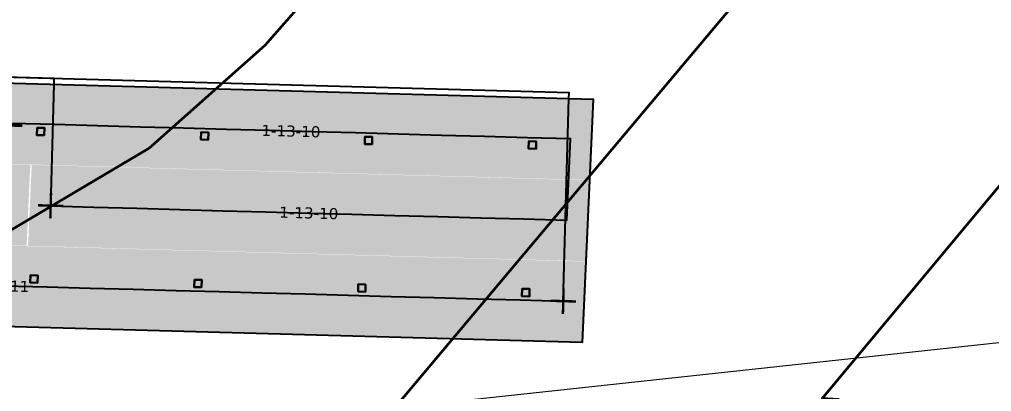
# Model space of a CAD drawing. Header units: metres. Extents: x 1477905 to 1478744, y 4202276 to 4202610.
# Drawn here: x 1478429.71 to 1478456.14, y 4202415.9 to 4202426.01 of the extents above; entities that cross this region are included whole.
import ezdxf

# ---------------------------------------------------------------- set-up
doc = ezdxf.new("R2010")
doc.units = ezdxf.units.M
doc.layers.add('Nouveau Terrain - CN - Courbes', color=22, linetype='Continuous', lineweight=0)
for name, color, linetype in [('PVcase Device Coloring', 7, 'Continuous'), ('PVcase Polarity Symbols', 7, 'Continuous'), ('PVcase Poles', 7, 'Continuous'), ('PVcase PV Modules (full frames)', 142, 'Continuous'), ('PVcase PV Modules (optimised)', 142, 'Continuous'), ('PVcase String Cables', 150, 'Continuous'), ('PVcase Stringing Numbers', 7, 'Continuous'), ('PVcase Strings', 92, 'Continuous')]:
    doc.layers.add(name, color=color, linetype=linetype)
doc.layers.add('PVcase Offsets', color=240, linetype='Continuous', plot=False)
doc.styles.get("Standard").update_dxf_attribs({"font": 'verdana.ttf'})
doc.styles.add('UBS-Style de texte', font='verdana.ttf')

# ---------------------------------------------------------------- blocks, each defined once
blk = doc.blocks.new('3P18@15DEG F FX ID1 PVBlock')
at = {"layer": 'PVcase PV Modules (optimised)', "color": 0}
blk.add_polyline3d([(0, 0, 1.773945735132677), (21.06698842950539, -0.5810537936249766, 1.773945735132684), (20.88445742833417, -7.198992669318528, 7.019385073192552e-15), (-0.1825310011712116, -6.617938875693552, 0)], close=True, dxfattribs=at)

msp = doc.modelspace()

# ---------------------------------------------------------------- hatches: boundary and pattern name
at = {"layer": 'PVcase Device Coloring', "true_color": 0xb3ff80, "transparency": 33554582}
for points in [[(1478428.968932959, 4202424.302407925), (1478428.869585959, 4202422.103932223), (1478445.211048688, 4202421.653214318), (1478445.310395687, 4202423.851690019)], [(1478413.413208071, 4202422.520575455), (1478413.313861072, 4202420.322099754), (1478429.900927715, 4202419.864607787), (1478430.000274714, 4202422.063083488)], [(1478430.039175834, 4202422.062010546), (1478429.939828835, 4202419.863534844), (1478445.111265574, 4202419.445087714), (1478445.210612573, 4202421.643563416)], [(1478413.327858659, 4202420.312050751), (1478413.22851166, 4202418.11357505), (1478445.01148246, 4202417.23696111), (1478445.11082946, 4202419.435436811)]]:
    msp.add_hatch(color=71, dxfattribs=at).paths.add_polyline_path(points, flags=0)

# ---------------------------------------------------------------- linework, layer by layer
at = {"layer": 'Nouveau Terrain - CN - Courbes', "linetype": 'Continuous', "lineweight": 35}
for points in [[(1478371.904906568, 4202394.085181117, 69), (1478376.54700921, 4202394.075672243, 69), (1478391.539807126, 4202395.311456992, 69), (1478400.269800338, 4202397.321991656, 69), (1478408.689652274, 4202399.772030428, 69), (1478424.887139112, 4202406.04044107, 69), (1478438.98237093, 4202414.353590136, 69), (1478457.836714113, 4202436.769929189, 69), (1478460.210800517, 4202439.509695349, 69), (1478465.687096998, 4202446.209576218, 69), (1478472.501391835, 4202453.921978666, 69), (1478473.773514398, 4202455.135314297, 69), (1478475.676561897, 4202456.43033038, 69), (1478476.556634802, 4202457.597149555, 69), (1478477.221848826, 4202460.387904929, 69), (1478476.938526016, 4202460.801135812, 69), (1478475.746084739, 4202460.850672166, 69)], [(1478341.465597774, 4202395.493699051, 70), (1478348.246705529, 4202395.751139259, 70), (1478356.04000267, 4202399.324013291, 70), (1478356.858277957, 4202399.222257917, 70), (1478376.277556422, 4202401.586958376, 70), (1478389.240431654, 4202403.060523738, 70), (1478392.766873649, 4202404.278856405, 70), (1478421.404657081, 4202415.513593297, 70), (1478433.2375831, 4202422.518248677, 70), (1478436.385703425, 4202425.313943821, 70), (1478447.54303221, 4202438.003245891, 70), (1478456.228884578, 4202448.355278115, 70), (1478460.651958485, 4202453.696083892, 70), (1478462.121942925, 4202455.330648638, 70), (1478462.70327535, 4202456.481623814, 70), (1478463.14989316, 4202459.692863106, 70), (1478462.948656858, 4202460.04113154, 70), (1478462.254037918, 4202460.105405464, 70)], [(1478382.674951955, 4202393.064972125, 68), (1478392.160012456, 4202393.915539281, 68), (1478408.572602311, 4202397.695391111, 68), (1478411.005924529, 4202398.345791377, 68), (1478424.425779848, 4202403.867494396, 68), (1478429.207365926, 4202406.60018896, 68), (1478439.759842597, 4202413.003954636, 68), (1478442.229096557, 4202413.551373658, 68), (1478448.473699888, 4202411.585819535, 68), (1478451.987202559, 4202415.68831224, 68), (1478451.533455446, 4202415.710749501, 68), (1478460.384080741, 4202426.321204039, 68), (1478480.902368245, 4202449.234239168, 68), (1478483.493196187, 4202452.662001734, 68), (1478486.112530289, 4202454.424431515, 68), (1478486.203066048, 4202455.292994858, 68), (1478486.093835264, 4202455.643218388, 68), (1478487.074422432, 4202456.74510361, 68), (1478488.47562959, 4202457.155392223, 68), (1478492.289136846, 4202457.795992169, 68)]]:
    msp.add_polyline3d(points, dxfattribs=at)
at = {"layer": 'PVcase Offsets', "lineweight": 0}
msp.add_lwpolyline([(1478336.653279952, 4202397.082392415), (1478356.385953678, 4202396.519272732), (1478375.33579532, 4202395.432378176), (1478391.166266549, 4202396.634296417), (1478409.792044454, 4202400.420287794), (1478424.338882128, 4202406.468685866), (1478438.649206015, 4202415.323394071), (1478457.015813257, 4202417.309375491), (1478458.840180576, 4202415.514034653), (1478439.998147151, 4202411.754207935), (1478437.313229889, 4202409.707450787), (1478427.14903107, 4202403.095863849), (1478411.99033549, 4202396.586962639), (1478407.669610445, 4202395.390793254), (1478392.689300861, 4202392.081348936), (1478388.430220432, 4202391.892159718), (1478375.013395144, 4202392.502047614), (1478356.330812155, 4202394.520033022), (1478337.247345298, 4202393.893641054)], dxfattribs=at)
at = {"layer": 'PVcase Poles'}
for points in [[(1478430.181208334, 4202422.872440974, 69.19285667895608), (1478430.186722487, 4202423.072364946, 69.19285667895608), (1478430.186722487, 4202423.072364946, 72.12603428385297), (1478430.181208334, 4202422.872440974, 72.072328652457), (1478430.181208334, 4202422.872440974, 69.19285667895608), (1478430.381132305, 4202422.866926822, 69.19285667895608), (1478430.381132305, 4202422.866926822, 72.05917401668809), (1478430.181208334, 4202422.872440974, 72.072328652457), (1478430.381132305, 4202422.866926822, 72.05917401668809), (1478430.386646457, 4202423.066850794, 72.11287964808405), (1478430.386646457, 4202423.066850794, 69.19285667895608), (1478430.381132305, 4202422.866926822, 69.19285667895608), (1478430.386646457, 4202423.066850794, 69.19285667895608), (1478430.186722487, 4202423.072364946, 69.19285667895608), (1478430.386646457, 4202423.066850794, 69.19285667895608), (1478430.386646457, 4202423.066850794, 72.11287964808405), (1478430.186722487, 4202423.072364946, 72.12603428385297)], [(1478434.638877683, 4202422.749492898, 68.92077780102952), (1478434.644391835, 4202422.949416869, 68.92077780102952), (1478434.644391835, 4202422.949416869, 71.8327277014755), (1478434.638877683, 4202422.749492898, 71.77902207007953), (1478434.638877683, 4202422.749492898, 68.92077780102952), (1478434.838801653, 4202422.743978745, 68.92077780102952), (1478434.838801653, 4202422.743978745, 71.76586743431062), (1478434.638877683, 4202422.749492898, 71.77902207007953), (1478434.838801653, 4202422.743978745, 71.76586743431062), (1478434.844315806, 4202422.943902717, 71.81957306570658), (1478434.844315806, 4202422.943902717, 68.92077780102952), (1478434.838801653, 4202422.743978745, 68.92077780102952), (1478434.844315806, 4202422.943902717, 68.92077780102952), (1478434.644391835, 4202422.949416869, 68.92077780102952), (1478434.844315806, 4202422.943902717, 68.92077780102952), (1478434.844315806, 4202422.943902717, 71.81957306570658), (1478434.644391835, 4202422.949416869, 71.8327277014755)], [(1478439.096547031, 4202422.626544823, 68.57128392502378), (1478439.102061183, 4202422.826468795, 68.57128392502378), (1478439.102061183, 4202422.826468795, 71.53942111960139), (1478439.096547031, 4202422.626544823, 71.48571548820543), (1478439.096547031, 4202422.626544823, 68.57128392502378), (1478439.296471002, 4202422.621030671, 68.57128392502378), (1478439.296471002, 4202422.621030671, 71.4725608524365), (1478439.096547031, 4202422.626544823, 71.48571548820543), (1478439.296471002, 4202422.621030671, 71.4725608524365), (1478439.301985154, 4202422.820954642, 71.52626648383247), (1478439.301985154, 4202422.820954642, 68.57128392502378), (1478439.296471002, 4202422.621030671, 68.57128392502378), (1478439.301985154, 4202422.820954642, 68.57128392502378), (1478439.102061183, 4202422.826468795, 68.57128392502378), (1478439.301985154, 4202422.820954642, 68.57128392502378), (1478439.301985154, 4202422.820954642, 71.52626648383247), (1478439.102061183, 4202422.826468795, 71.53942111960139)], [(1478443.55421638, 4202422.503596746, 68.19274490831025), (1478443.559730532, 4202422.703520718, 68.19274490831025), (1478443.559730532, 4202422.703520718, 71.24611453722392), (1478443.55421638, 4202422.503596746, 71.19240890582796), (1478443.55421638, 4202422.503596746, 68.19274490831025), (1478443.75414035, 4202422.498082594, 68.19274490831025), (1478443.75414035, 4202422.498082594, 71.17925427005903), (1478443.55421638, 4202422.503596746, 71.19240890582796), (1478443.75414035, 4202422.498082594, 71.17925427005903), (1478443.759654503, 4202422.698006566, 71.232959901455), (1478443.759654503, 4202422.698006566, 68.19274490831025), (1478443.75414035, 4202422.498082594, 68.19274490831025), (1478443.759654503, 4202422.698006566, 68.19274490831025), (1478443.559730532, 4202422.703520718, 68.19274490831025), (1478443.759654503, 4202422.698006566, 68.19274490831025), (1478443.759654503, 4202422.698006566, 71.232959901455), (1478443.559730532, 4202422.703520718, 71.24611453722392)], [(1478430.000111893, 4202418.864910495, 68.8528453503228), (1478430.005626045, 4202419.064834467, 68.8528453503228), (1478430.005626045, 4202419.064834467, 71.05360728871733), (1478430.000111893, 4202418.864910495, 70.99990165732136), (1478430.000111893, 4202418.864910495, 68.8528453503228), (1478430.200035863, 4202418.859396343, 68.8528453503228), (1478430.200035863, 4202418.859396343, 70.98674702155245), (1478430.000111893, 4202418.864910495, 70.99990165732136), (1478430.200035863, 4202418.859396343, 70.98674702155245), (1478430.205550016, 4202419.059320315, 71.0404526529484), (1478430.205550016, 4202419.059320315, 68.8528453503228), (1478430.200035863, 4202418.859396343, 68.8528453503228), (1478430.205550016, 4202419.059320315, 68.8528453503228), (1478430.005626045, 4202419.064834467, 68.8528453503228), (1478430.205550016, 4202419.059320315, 68.8528453503228), (1478430.205550016, 4202419.059320315, 71.0404526529484), (1478430.005626045, 4202419.064834467, 71.05360728871733)], [(1478434.457781241, 4202418.741962419, 68.61429773840366), (1478434.463295393, 4202418.941886391, 68.61429773840366), (1478434.463295393, 4202418.941886391, 70.76030070633986), (1478434.457781241, 4202418.741962419, 70.70659507494389), (1478434.457781241, 4202418.741962419, 68.61429773840366), (1478434.657705212, 4202418.736448267, 68.61429773840366), (1478434.657705212, 4202418.736448267, 70.69344043917496), (1478434.457781241, 4202418.741962419, 70.70659507494389), (1478434.657705212, 4202418.736448267, 70.69344043917496), (1478434.663219364, 4202418.936372238, 70.74714607057093), (1478434.663219364, 4202418.936372238, 68.61429773840366), (1478434.657705212, 4202418.736448267, 68.61429773840366), (1478434.663219364, 4202418.936372238, 68.61429773840366), (1478434.463295393, 4202418.941886391, 68.61429773840366), (1478434.663219364, 4202418.936372238, 68.61429773840366), (1478434.663219364, 4202418.936372238, 70.74714607057093), (1478434.463295393, 4202418.941886391, 70.76030070633986)], [(1478438.915450589, 4202418.619014344, 68.29716649572772), (1478438.920964742, 4202418.818938316, 68.29716649572772), (1478438.920964742, 4202418.818938316, 70.46699412447933), (1478438.915450589, 4202418.619014344, 70.41328849308337), (1478438.915450589, 4202418.619014344, 68.29716649572772), (1478439.11537456, 4202418.613500192, 68.29716649572772), (1478439.11537456, 4202418.613500192, 70.40013385731444), (1478438.915450589, 4202418.619014344, 70.41328849308337), (1478439.11537456, 4202418.613500192, 70.40013385731444), (1478439.120888712, 4202418.813424163, 70.45383948871041), (1478439.120888712, 4202418.813424163, 68.29716649572772), (1478439.11537456, 4202418.613500192, 68.29716649572772), (1478439.120888712, 4202418.813424163, 68.29716649572772), (1478438.920964742, 4202418.818938316, 68.29716649572772), (1478439.120888712, 4202418.813424163, 68.29716649572772), (1478439.120888712, 4202418.813424163, 70.45383948871041), (1478438.920964742, 4202418.818938316, 70.46699412447933)], [(1478443.373119938, 4202418.496066268, 67.91871032604178), (1478443.37863409, 4202418.695990239, 67.91871032604178), (1478443.37863409, 4202418.695990239, 70.17368754208827), (1478443.373119938, 4202418.496066268, 70.11998191069232), (1478443.373119938, 4202418.496066268, 67.91871032604178), (1478443.573043909, 4202418.490552115, 67.91871032604178), (1478443.573043909, 4202418.490552115, 70.10682727492339), (1478443.373119938, 4202418.496066268, 70.11998191069232), (1478443.573043909, 4202418.490552115, 70.10682727492339), (1478443.578558061, 4202418.690476087, 70.16053290631936), (1478443.578558061, 4202418.690476087, 67.91871032604178), (1478443.573043909, 4202418.490552115, 67.91871032604178), (1478443.578558061, 4202418.690476087, 67.91871032604178), (1478443.37863409, 4202418.695990239, 67.91871032604178), (1478443.578558061, 4202418.690476087, 67.91871032604178), (1478443.578558061, 4202418.690476087, 70.16053290631936), (1478443.37863409, 4202418.695990239, 70.17368754208827)]]:
    msp.add_polyline3d(points, dxfattribs=at)
at = {"layer": 'PVcase String Cables'}
for points in [[(1478430.555064769, 4202420.947173779, 71.53023289958423), (1478430.646330269, 4202424.256143216, 72.41912226810608), (1478430.650465884, 4202424.406086236, 72.41929576995354), (1478424.295601496, 4202424.581361312, 72.83743435491039), (1478424.001478868, 4202424.589473581, 72.8532354451954), (1478402.952419878, 4202425.170032849, 73.72254067960351), (1478402.688436731, 4202425.177313833, 73.73281396820427), (1478381.633262227, 4202425.758041774, 74.43850983100188), (1478381.347603134, 4202425.765920607, 74.44440389046379), (1478360.282611759, 4202426.34691931, 74.73458296760042), (1478360.033173246, 4202426.353799135, 74.73748633568356), (1478339.39678923, 4202426.922976313, 75.2615842802292)], [(1478444.495593525, 4202418.351797877, 70.01550456566726), (1478444.647791464, 4202423.869965469, 71.49785144101273), (1478444.651927079, 4202424.019908494, 71.49802494287678), (1478424.295601496, 4202424.581361311, 72.83743435490763), (1478424.001478868, 4202424.58947358, 72.85323544519392), (1478402.952419878, 4202425.170032849, 73.72254067960351), (1478402.688436731, 4202425.177313833, 73.73281396820427), (1478381.633262227, 4202425.758041774, 74.43850983100188), (1478381.347603134, 4202425.765920607, 74.44440389046379), (1478360.282611759, 4202426.34691931, 74.73458296760042), (1478360.033173246, 4202426.353799135, 74.73748633568356), (1478339.39678923, 4202426.922976313, 75.2615842802292)]]:
    msp.add_polyline3d(points, dxfattribs=at)
at = {"layer": 'PVcase Strings'}
for points in [[(1478430.555064769, 4202420.947173779), (1478431.725090758, 4202420.914903004), (1478432.895116747, 4202420.882632229), (1478434.065142737, 4202420.850361454), (1478435.235168726, 4202420.818090679), (1478436.405194715, 4202420.785819905), (1478437.575220704, 4202420.75354913), (1478438.745246693, 4202420.721278355), (1478439.915272682, 4202420.68900758), (1478441.085298672, 4202420.656736805), (1478442.255324661, 4202420.624466031), (1478443.42535065, 4202420.592195256), (1478444.595376639, 4202420.559924481), (1478444.695159753, 4202422.768051085), (1478443.525133764, 4202422.800321859), (1478442.355107775, 4202422.832592634), (1478441.185081786, 4202422.864863409), (1478440.015055796, 4202422.897134184), (1478438.845029807, 4202422.929404959), (1478437.675003818, 4202422.961675733), (1478436.504977829, 4202422.993946509), (1478435.33495184, 4202423.026217283), (1478434.16492585, 4202423.058488058), (1478432.994899861, 4202423.090758833), (1478431.824873872, 4202423.123029607), (1478430.654847883, 4202423.155300383), (1478429.484821894, 4202423.187571158)], [(1478444.495593525, 4202418.351797877), (1478443.325567536, 4202418.384068651), (1478442.155541547, 4202418.416339426), (1478440.985515558, 4202418.448610201), (1478439.815489569, 4202418.480880976), (1478438.645463579, 4202418.513151751), (1478437.47543759, 4202418.545422525), (1478436.305411601, 4202418.5776933), (1478435.135385612, 4202418.609964075), (1478433.965359623, 4202418.64223485), (1478432.795333633, 4202418.674505625), (1478431.625307644, 4202418.706776399), (1478430.455281655, 4202418.739047174), (1478429.285255666, 4202418.77131795)]]:
    msp.add_lwpolyline(points, dxfattribs=at)

# ---------------------------------------------------------------- block references
at = {"layer": 'PVcase PV Modules (full frames)', "extrusion": (0.065606418185204, -0.001809506769333448, 0.9978439374862984), "rotation": 271.5798884593579}
msp.add_blockref('3P18@15DEG F FX ID1 PVBlock', (4241588.181053551, -1359056.897723223, 89460.71313824103), dxfattribs=at)

# ---------------------------------------------------------------- texts
at = {"layer": 'PVcase Polarity Symbols', "color": 7, "insert": (1478429.484821894, 4202423.187571158), "char_height": 0.7000000000000001, "attachment_point": 5, "rotation": 358.42011154064215}
msp.add_mtext('−', dxfattribs=at)
at = {"layer": 'PVcase Polarity Symbols', "color": 1, "char_height": 0.7000000000000001, "attachment_point": 5, "rotation": 358.42011154064215}
for insert in [(1478430.555064769, 4202420.947173779), (1478444.495593525, 4202418.351797877)]:
    msp.add_mtext('＋', dxfattribs=dict(at, insert=insert))
at = {"layer": 'PVcase Stringing Numbers', "color": 18, "true_color": 0x000000, "char_height": 0.3, "attachment_point": 5, "rotation": 358.42011154064215, "style": 'UBS-Style de texte', "bg_fill": 1, "box_fill_scale": 1.5, "bg_fill_color": 7, "bg_fill_true_color": 16777215, "bg_fill_transparency": 0}
for s, insert in [('1-13-10', (1478437.089990824, 4202422.977811121)), ('1-13-10', (1478437.575220704, 4202420.753549131)), ('1-13-11', (1478429.16967056, 4202418.77450593))]:
    msp.add_mtext(s, dxfattribs=dict(at, insert=insert))

doc.saveas('drawing.dxf')
